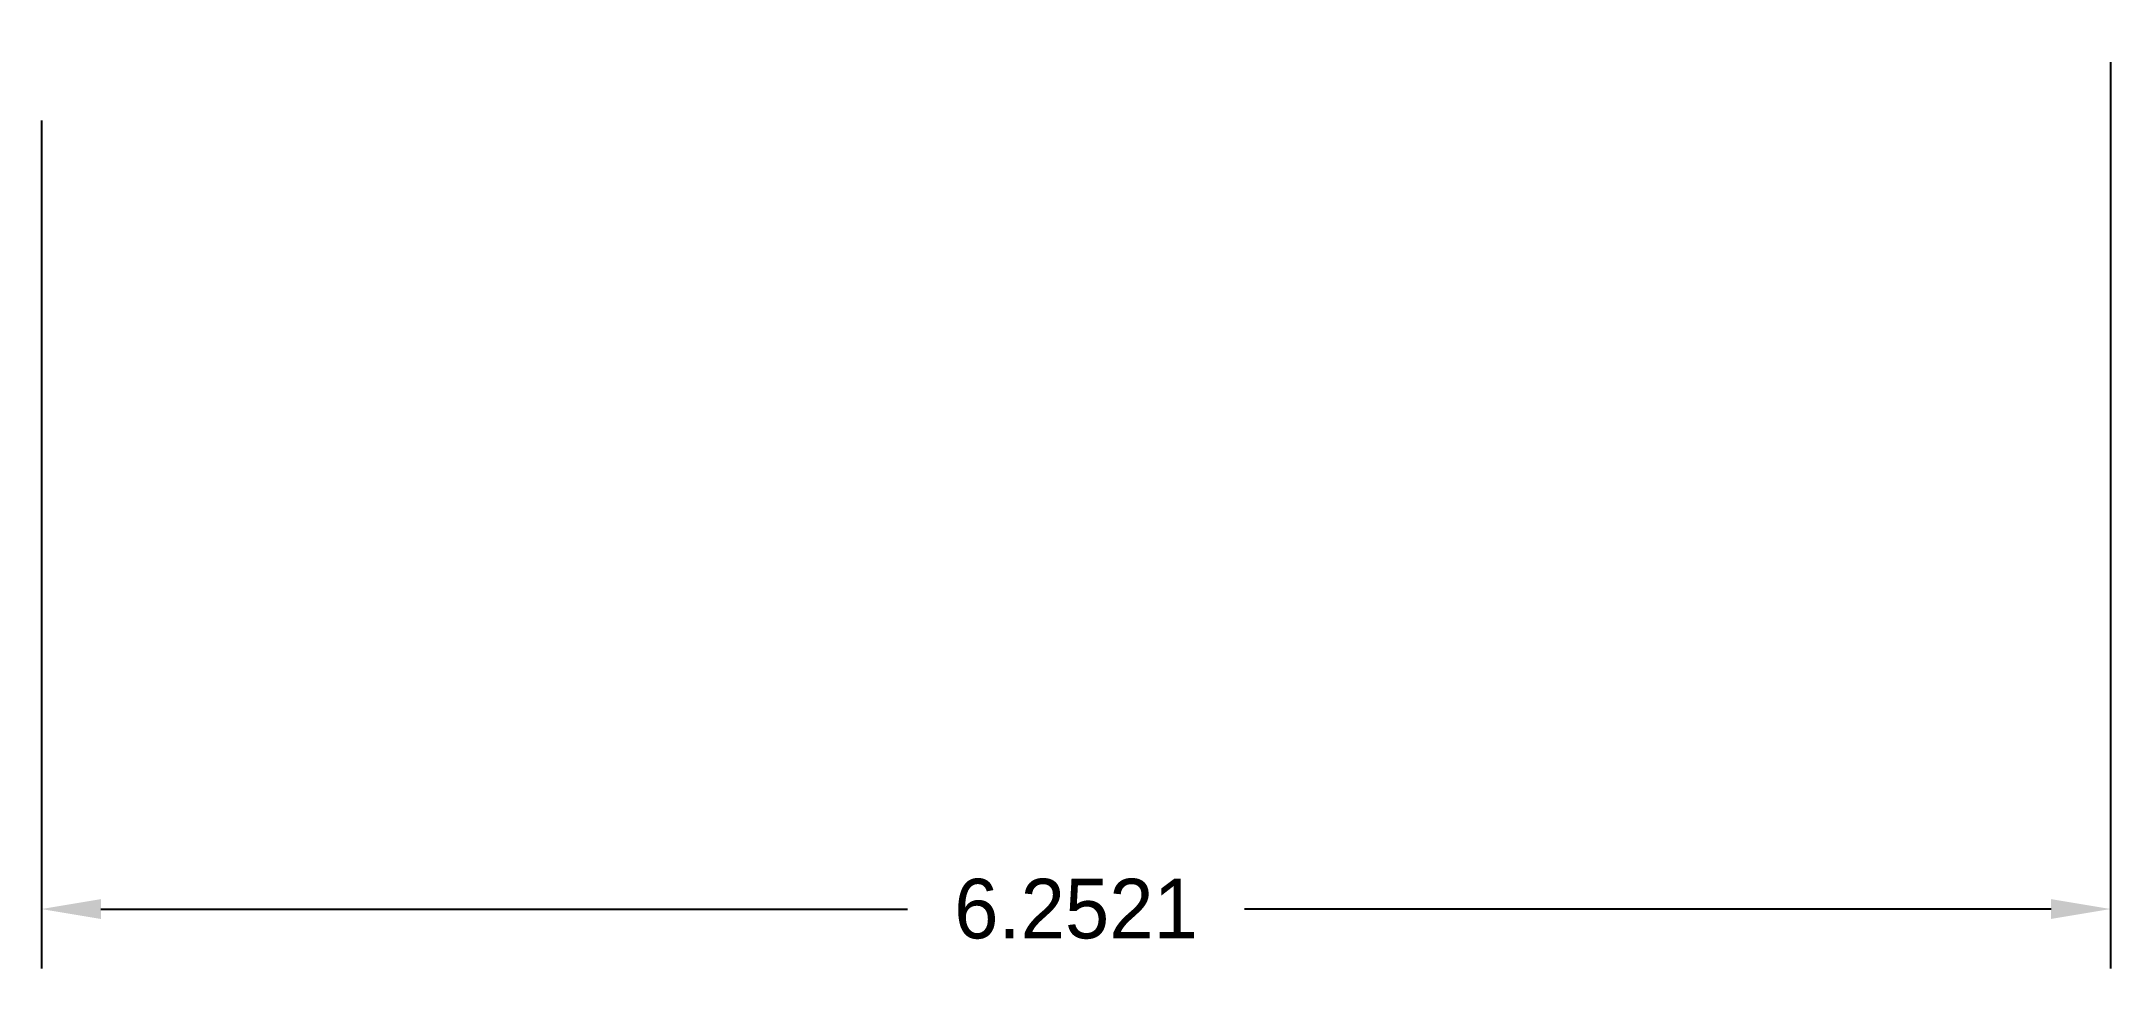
# Model space of a CAD drawing. Extents: x 2.97 to 9.22, y 3.21 to 6.01.
import ezdxf

# ---------------------------------------------------------------- set-up
doc = ezdxf.new("R2010")
doc.units = 0
doc.header["$MEASUREMENT"] = 0
doc.layers.get('0').update_dxf_attribs({"linetype": 'CONTINUOUS'})
doc.layers.get('DEFPOINTS').update_dxf_attribs({"linetype": 'CONTINUOUS'})
doc.dimstyles.get("Standard").update_dxf_attribs({"dimtxt": 0.18, "dimasz": 0.18, "dimexe": 0.18, "dimexo": 0.0625, "dimgap": 0.09, "dimtad": 0, "dimtih": 1, "dimtoh": 1, "dimdec": 4, "dimzin": 0, "dimdsep": 46, "dimtxsty": 'Standard', "dimcen": 0.09, "dimadec": 0, "dimazin": 0, "dimtfac": 1, "dimtdec": 4, "dimtofl": 0, "dimtmove": 0, "dimatfit": 3, "dimfxl": 0, "dimtolj": 1, "dimtzin": 0, "dimarcsym": 0})

# ---------------------------------------------------------------- blocks, each defined once
blk = doc.blocks.new('*D0')
at = {"color": 0, "linetype": 'ByBlock'}
for p, q in [((9.2181, 5.9501), (9.2181, 3.2108)), ((2.966, 5.7736), (2.966, 3.2108)), ((3.146, 3.3908), (5.5827, 3.3908)), ((9.0381, 3.3908), (6.6015, 3.3908))]:
    blk.add_line(p, q, dxfattribs=at)
for points in [[(2.966, 3.3908), (3.146, 3.3608), (3.146, 3.4208)], [(9.2181, 3.3908), (9.0381, 3.3608), (9.0381, 3.4208)]]:
    blk.add_solid(points, dxfattribs=at)
at = {"layer": 'DEFPOINTS', "color": 0, "linetype": 'ByBlock'}
for p in [(9.2181, 6.0126), (2.966, 5.8361)]:
    blk.add_point(p, dxfattribs=at)
at = {"color": 0, "linetype": 'ByBlock', "insert": (6.0921, 3.3908), "char_height": 0.18, "attachment_point": 5}
blk.add_mtext('\\A1;6.2521', dxfattribs=at)

msp = doc.modelspace()

# ---------------------------------------------------------------- dimensions: what is measured, and where the dimension line sits
dim = msp.add_linear_dim(base=(9.21813, 3.39076), p1=(2.96603, 5.83613), p2=(9.21813, 6.01261), dimstyle='Standard')
dim.commit()
dim.dimension.update_dxf_attribs({"geometry": '*D0', "text_midpoint": (6.09208, 3.39076)})

doc.saveas('drawing.dxf')
